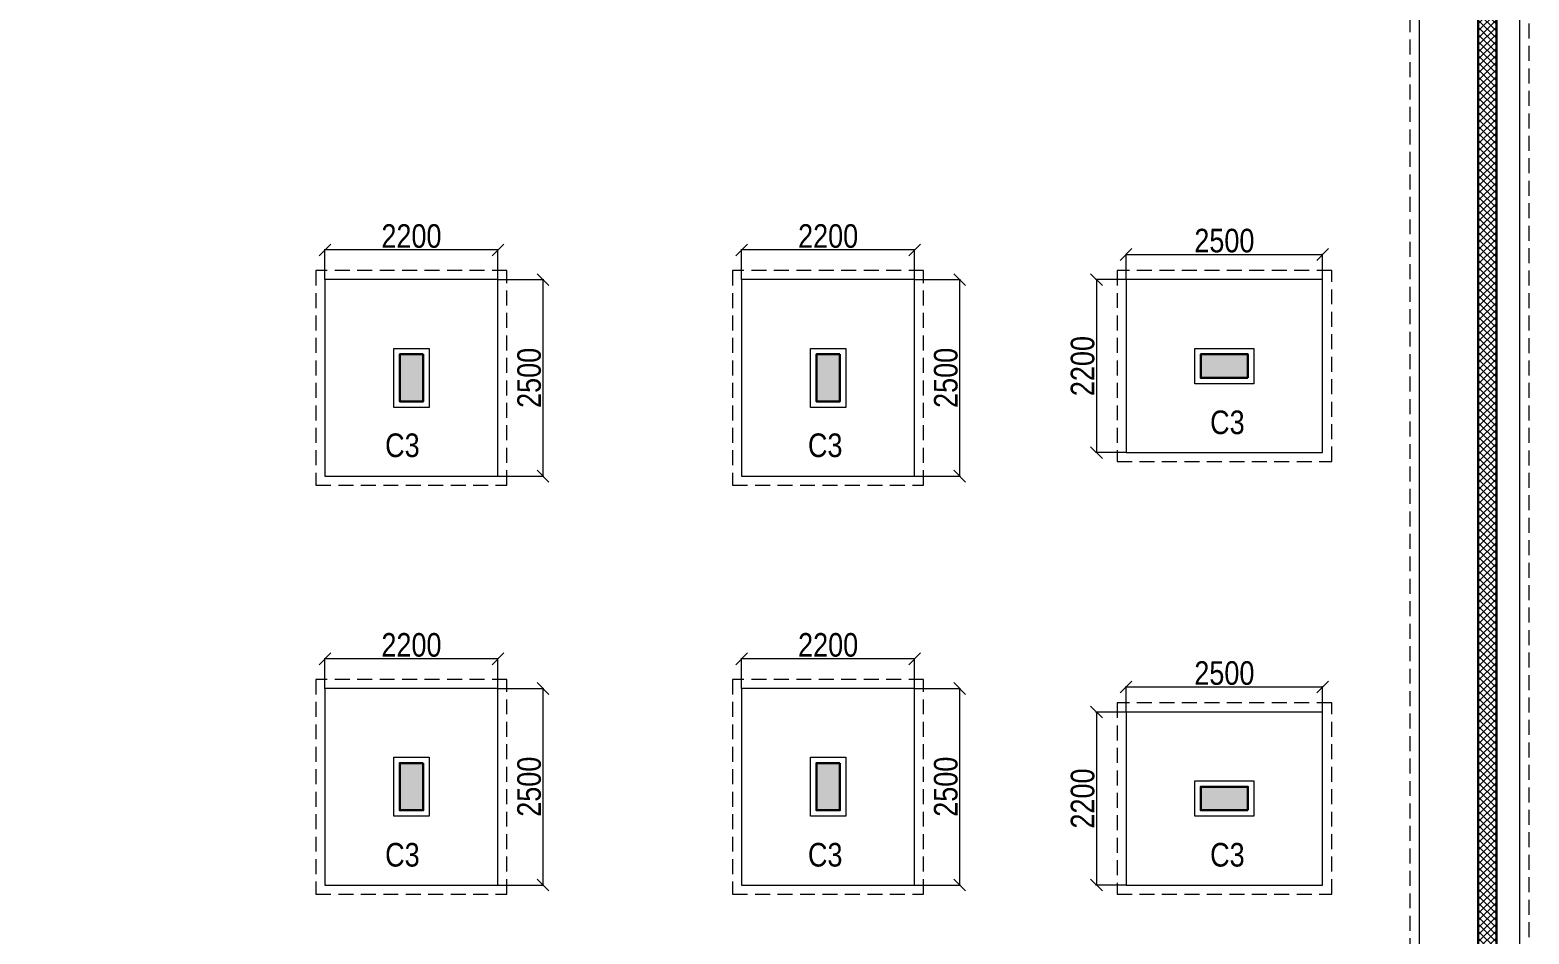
# Model space of a CAD drawing. Header units: millimetres. Extents: x 1112055 to 3390982, y -148532 to 766891.
# Drawn here: x 2029782 to 2048849, y 666139 to 677637 of the extents above; entities that cross this region are included whole.
import ezdxf

# ---------------------------------------------------------------- set-up
doc = ezdxf.new("R2010")
doc.units = ezdxf.units.MM
doc.header["$PDMODE"] = 35
doc.header["$PDSIZE"] = -25
doc.linetypes.add('Hidden', pattern=[9.525, 6.35, -3.175])
for name, color, linetype, lineweight in [('B COL. NO.', 3, 'Continuous', 20), ('B FINAL COLUMN', 1, 'Continuous', 30), ('B FOOTING', 49, 'Continuous', 20), ('B FOOTING DIM', 234, 'Continuous', 9), ('B HATCH', 250, 'Continuous', 0), ('B P.C.C', 251, 'Continuous', 0)]:
    doc.layers.add(name, color=color, linetype=linetype, lineweight=lineweight)
doc.layers.add('B Pedestal', color=7, linetype='Continuous', lineweight=9, true_color=0x5c8948)
doc.layers.add('B-COL HT', color=7, linetype='Continuous', lineweight=0, true_color=0x4e4f45)
doc.styles.add('SWINC', font='swissc.ttf')
doc.dimstyles.new('BHOOMI', dxfattribs={"dimtxt": 230, "dimasz": 150, "dimexe": 10, "dimexo": 0, "dimgap": 25, "dimtad": 1, "dimdec": 0, "dimzin": 0, "dimdsep": 46, "dimtxsty": 'SWINC', "dimblk": 'OBLIQUE', "dimcen": 0.09, "dimclrd": 250, "dimclre": 250, "dimclrt": 256, "dimaunit": 1, "dimadec": 3, "dimazin": 0, "dimtfac": 1, "dimtdec": 0, "dimtofl": 0, "dimtmove": 1, "dimatfit": 3, "dimfxl": 100, "dimtolj": 1, "dimtzin": 0, "dimlwd": 9, "dimlwe": 5, "dimarcsym": 0})

# ---------------------------------------------------------------- blocks, each defined once
blk = doc.blocks.new('_Oblique')
at = {"color": 0, "linetype": 'ByBlock', "lineweight": -2}
blk.add_line((-0.5, -0.5), (0.5, 0.5), dxfattribs=at)
blk = doc.blocks.new('*D2897')
at = {"layer": 'B FOOTING DIM', "color": 250, "lineweight": 5, "ltscale": 0.5, "transparency": 16777216}
for p, q in [((2043724, 674462), (2043337, 674462)), ((2043347, 674462), (2043347, 672262)), ((2043724, 672262), (2043337, 672262))]:
    blk.add_line(p, q, dxfattribs=at)
at = {"layer": 'Defpoints', "color": 0, "transparency": 16777216}
for p in [(2043724, 674462), (2043347, 672262), (2043724, 672262)]:
    blk.add_point(p, dxfattribs=at)
at = {"layer": 'B FOOTING DIM', "color": 250, "lineweight": 5, "transparency": 16777216, "xscale": 150, "yscale": 150, "zscale": 150}
for p, rotation in [((2043347, 674462), 90), ((2043347, 672262), 270)]:
    blk.add_blockref('_Oblique', p, dxfattribs=dict(at, rotation=rotation))
at = {"layer": 'B FOOTING DIM', "transparency": 16777216, "insert": (2043172, 673362), "char_height": 300, "attachment_point": 5, "rotation": 90, "style": 'SWINC'}
blk.add_mtext('\\A1;2200', dxfattribs=at)
blk = doc.blocks.new('*D2898')
at = {"layer": 'B FOOTING DIM', "color": 250, "lineweight": 5, "ltscale": 0.5, "transparency": 16777216}
for p, q in [((2043724, 674462), (2043724, 674791)), ((2043724, 674781), (2046224, 674781)), ((2046224, 674462), (2046224, 674791))]:
    blk.add_line(p, q, dxfattribs=at)
at = {"layer": 'Defpoints', "color": 0, "transparency": 16777216}
for p in [(2046224, 674781), (2043724, 674462), (2046224, 674462)]:
    blk.add_point(p, dxfattribs=at)
at = {"layer": 'B FOOTING DIM', "color": 250, "lineweight": 5, "transparency": 16777216, "xscale": 150, "yscale": 150, "zscale": 150, "rotation": 180}
blk.add_blockref('_Oblique', (2043724, 674781), dxfattribs=at)
at = {"layer": 'B FOOTING DIM', "color": 250, "lineweight": 5, "transparency": 16777216, "xscale": 150, "yscale": 150, "zscale": 150}
blk.add_blockref('_Oblique', (2046224, 674781), dxfattribs=at)
at = {"layer": 'B FOOTING DIM', "transparency": 16777216, "insert": (2044974, 674956), "char_height": 300, "attachment_point": 5, "style": 'SWINC'}
blk.add_mtext('\\A1;2500', dxfattribs=at)
blk = doc.blocks.new('*D2899')
at = {"layer": 'B FOOTING DIM', "color": 250, "lineweight": 5, "ltscale": 0.5, "transparency": 16777216}
for p, q in [((2043724, 668962), (2043337, 668962)), ((2043347, 668962), (2043347, 666762)), ((2043724, 666762), (2043337, 666762))]:
    blk.add_line(p, q, dxfattribs=at)
at = {"layer": 'Defpoints', "color": 0, "transparency": 16777216}
for p in [(2043724, 668962), (2043347, 666762), (2043724, 666762)]:
    blk.add_point(p, dxfattribs=at)
at = {"layer": 'B FOOTING DIM', "color": 250, "lineweight": 5, "transparency": 16777216, "xscale": 150, "yscale": 150, "zscale": 150}
for p, rotation in [((2043347, 668962), 90), ((2043347, 666762), 270)]:
    blk.add_blockref('_Oblique', p, dxfattribs=dict(at, rotation=rotation))
at = {"layer": 'B FOOTING DIM', "transparency": 16777216, "insert": (2043172, 667862), "char_height": 300, "attachment_point": 5, "rotation": 90, "style": 'SWINC'}
blk.add_mtext('\\A1;2200', dxfattribs=at)
blk = doc.blocks.new('*D2900')
at = {"layer": 'B FOOTING DIM', "color": 250, "lineweight": 5, "ltscale": 0.5, "transparency": 16777216}
for p, q in [((2043724, 668962), (2043724, 669291)), ((2043724, 669281), (2046224, 669281)), ((2046224, 668962), (2046224, 669291))]:
    blk.add_line(p, q, dxfattribs=at)
at = {"layer": 'Defpoints', "color": 0, "transparency": 16777216}
for p in [(2046224, 669281), (2043724, 668962), (2046224, 668962)]:
    blk.add_point(p, dxfattribs=at)
at = {"layer": 'B FOOTING DIM', "color": 250, "lineweight": 5, "transparency": 16777216, "xscale": 150, "yscale": 150, "zscale": 150, "rotation": 180}
blk.add_blockref('_Oblique', (2043724, 669281), dxfattribs=at)
at = {"layer": 'B FOOTING DIM', "color": 250, "lineweight": 5, "transparency": 16777216, "xscale": 150, "yscale": 150, "zscale": 150}
blk.add_blockref('_Oblique', (2046224, 669281), dxfattribs=at)
at = {"layer": 'B FOOTING DIM', "transparency": 16777216, "insert": (2044974, 669456), "char_height": 300, "attachment_point": 5, "style": 'SWINC'}
blk.add_mtext('\\A1;2500', dxfattribs=at)
blk = doc.blocks.new('*D2903')
at = {"layer": 'B FOOTING DIM', "color": 250, "lineweight": 5, "ltscale": 0.5, "transparency": 16777216}
for p, q in [((2038834, 669262), (2038834, 669649)), ((2041034, 669262), (2041034, 669649)), ((2041034, 669639), (2038834, 669639))]:
    blk.add_line(p, q, dxfattribs=at)
at = {"layer": 'Defpoints', "color": 0, "transparency": 16777216}
for p in [(2038834, 669639), (2038834, 669262), (2041034, 669262)]:
    blk.add_point(p, dxfattribs=at)
at = {"layer": 'B FOOTING DIM', "color": 250, "lineweight": 5, "transparency": 16777216, "xscale": 150, "yscale": 150, "zscale": 150, "rotation": 180}
blk.add_blockref('_Oblique', (2038834, 669639), dxfattribs=at)
at = {"layer": 'B FOOTING DIM', "color": 250, "lineweight": 5, "transparency": 16777216, "xscale": 150, "yscale": 150, "zscale": 150}
blk.add_blockref('_Oblique', (2041034, 669639), dxfattribs=at)
at = {"layer": 'B FOOTING DIM', "transparency": 16777216, "insert": (2039934, 669814), "char_height": 300, "attachment_point": 5, "style": 'SWINC'}
blk.add_mtext('\\A1;2200', dxfattribs=at)
blk = doc.blocks.new('*D2904')
at = {"layer": 'B FOOTING DIM', "color": 250, "lineweight": 5, "ltscale": 0.5, "transparency": 16777216}
for p, q in [((2041034, 669262), (2041617, 669262)), ((2041607, 669262), (2041607, 666762)), ((2041034, 666762), (2041617, 666762))]:
    blk.add_line(p, q, dxfattribs=at)
at = {"layer": 'Defpoints', "color": 0, "transparency": 16777216}
for p in [(2041034, 669262), (2041034, 666762), (2041607, 666762)]:
    blk.add_point(p, dxfattribs=at)
at = {"layer": 'B FOOTING DIM', "color": 250, "lineweight": 5, "transparency": 16777216, "xscale": 150, "yscale": 150, "zscale": 150}
for p, rotation in [((2041607, 669262), 90), ((2041607, 666762), 270)]:
    blk.add_blockref('_Oblique', p, dxfattribs=dict(at, rotation=rotation))
at = {"layer": 'B FOOTING DIM', "transparency": 16777216, "insert": (2041432, 668012), "char_height": 300, "attachment_point": 5, "rotation": 90, "style": 'SWINC'}
blk.add_mtext('\\A1;2500', dxfattribs=at)
blk = doc.blocks.new('*D2905')
at = {"layer": 'B FOOTING DIM', "color": 250, "lineweight": 5, "ltscale": 0.5, "transparency": 16777216}
for p, q in [((2033534, 669262), (2033534, 669649)), ((2035734, 669262), (2035734, 669649)), ((2035734, 669639), (2033534, 669639))]:
    blk.add_line(p, q, dxfattribs=at)
at = {"layer": 'Defpoints', "color": 0, "transparency": 16777216}
for p in [(2033534, 669639), (2033534, 669262), (2035734, 669262)]:
    blk.add_point(p, dxfattribs=at)
at = {"layer": 'B FOOTING DIM', "color": 250, "lineweight": 5, "transparency": 16777216, "xscale": 150, "yscale": 150, "zscale": 150, "rotation": 180}
blk.add_blockref('_Oblique', (2033534, 669639), dxfattribs=at)
at = {"layer": 'B FOOTING DIM', "color": 250, "lineweight": 5, "transparency": 16777216, "xscale": 150, "yscale": 150, "zscale": 150}
blk.add_blockref('_Oblique', (2035734, 669639), dxfattribs=at)
at = {"layer": 'B FOOTING DIM', "transparency": 16777216, "insert": (2034634, 669814), "char_height": 300, "attachment_point": 5, "style": 'SWINC'}
blk.add_mtext('\\A1;2200', dxfattribs=at)
blk = doc.blocks.new('*D2906')
at = {"layer": 'B FOOTING DIM', "color": 250, "lineweight": 5, "ltscale": 0.5, "transparency": 16777216}
for p, q in [((2035734, 669262), (2036317, 669262)), ((2036307, 669262), (2036307, 666762)), ((2035734, 666762), (2036317, 666762))]:
    blk.add_line(p, q, dxfattribs=at)
at = {"layer": 'Defpoints', "color": 0, "transparency": 16777216}
for p in [(2035734, 669262), (2035734, 666762), (2036307, 666762)]:
    blk.add_point(p, dxfattribs=at)
at = {"layer": 'B FOOTING DIM', "color": 250, "lineweight": 5, "transparency": 16777216, "xscale": 150, "yscale": 150, "zscale": 150}
for p, rotation in [((2036307, 669262), 90), ((2036307, 666762), 270)]:
    blk.add_blockref('_Oblique', p, dxfattribs=dict(at, rotation=rotation))
at = {"layer": 'B FOOTING DIM', "transparency": 16777216, "insert": (2036132, 668012), "char_height": 300, "attachment_point": 5, "rotation": 90, "style": 'SWINC'}
blk.add_mtext('\\A1;2500', dxfattribs=at)
blk = doc.blocks.new('*D2915')
at = {"layer": 'B FOOTING DIM', "color": 250, "lineweight": 5, "ltscale": 0.5, "transparency": 16777216}
for p, q in [((2033534, 674462), (2033534, 674849)), ((2035734, 674839), (2033534, 674839)), ((2035734, 674462), (2035734, 674849))]:
    blk.add_line(p, q, dxfattribs=at)
at = {"layer": 'Defpoints', "color": 0, "transparency": 16777216}
for p in [(2033534, 674839), (2033534, 674462), (2035734, 674462)]:
    blk.add_point(p, dxfattribs=at)
at = {"layer": 'B FOOTING DIM', "color": 250, "lineweight": 5, "transparency": 16777216, "xscale": 150, "yscale": 150, "zscale": 150, "rotation": 180}
blk.add_blockref('_Oblique', (2033534, 674839), dxfattribs=at)
at = {"layer": 'B FOOTING DIM', "color": 250, "lineweight": 5, "transparency": 16777216, "xscale": 150, "yscale": 150, "zscale": 150}
blk.add_blockref('_Oblique', (2035734, 674839), dxfattribs=at)
at = {"layer": 'B FOOTING DIM', "transparency": 16777216, "insert": (2034634, 675014), "char_height": 300, "attachment_point": 5, "style": 'SWINC'}
blk.add_mtext('\\A1;2200', dxfattribs=at)
blk = doc.blocks.new('*D2916')
at = {"layer": 'B FOOTING DIM', "color": 250, "lineweight": 5, "ltscale": 0.5, "transparency": 16777216}
for p, q in [((2035734, 674462), (2036317, 674462)), ((2036307, 674462), (2036307, 671962)), ((2035734, 671962), (2036317, 671962))]:
    blk.add_line(p, q, dxfattribs=at)
at = {"layer": 'Defpoints', "color": 0, "transparency": 16777216}
for p in [(2035734, 674462), (2035734, 671962), (2036307, 671962)]:
    blk.add_point(p, dxfattribs=at)
at = {"layer": 'B FOOTING DIM', "color": 250, "lineweight": 5, "transparency": 16777216, "xscale": 150, "yscale": 150, "zscale": 150}
for p, rotation in [((2036307, 674462), 90), ((2036307, 671962), 270)]:
    blk.add_blockref('_Oblique', p, dxfattribs=dict(at, rotation=rotation))
at = {"layer": 'B FOOTING DIM', "transparency": 16777216, "insert": (2036132, 673212), "char_height": 300, "attachment_point": 5, "rotation": 90, "style": 'SWINC'}
blk.add_mtext('\\A1;2500', dxfattribs=at)
blk = doc.blocks.new('*D2917')
at = {"layer": 'B FOOTING DIM', "color": 250, "lineweight": 5, "ltscale": 0.5, "transparency": 16777216}
for p, q in [((2038834, 674462), (2038834, 674849)), ((2041034, 674839), (2038834, 674839)), ((2041034, 674462), (2041034, 674849))]:
    blk.add_line(p, q, dxfattribs=at)
at = {"layer": 'Defpoints', "color": 0, "transparency": 16777216}
for p in [(2038834, 674839), (2038834, 674462), (2041034, 674462)]:
    blk.add_point(p, dxfattribs=at)
at = {"layer": 'B FOOTING DIM', "color": 250, "lineweight": 5, "transparency": 16777216, "xscale": 150, "yscale": 150, "zscale": 150, "rotation": 180}
blk.add_blockref('_Oblique', (2038834, 674839), dxfattribs=at)
at = {"layer": 'B FOOTING DIM', "color": 250, "lineweight": 5, "transparency": 16777216, "xscale": 150, "yscale": 150, "zscale": 150}
blk.add_blockref('_Oblique', (2041034, 674839), dxfattribs=at)
at = {"layer": 'B FOOTING DIM', "transparency": 16777216, "insert": (2039934, 675014), "char_height": 300, "attachment_point": 5, "style": 'SWINC'}
blk.add_mtext('\\A1;2200', dxfattribs=at)
blk = doc.blocks.new('*D2918')
at = {"layer": 'B FOOTING DIM', "color": 250, "lineweight": 5, "ltscale": 0.5, "transparency": 16777216}
for p, q in [((2041034, 674462), (2041617, 674462)), ((2041607, 674462), (2041607, 671962)), ((2041034, 671962), (2041617, 671962))]:
    blk.add_line(p, q, dxfattribs=at)
at = {"layer": 'Defpoints', "color": 0, "transparency": 16777216}
for p in [(2041034, 674462), (2041034, 671962), (2041607, 671962)]:
    blk.add_point(p, dxfattribs=at)
at = {"layer": 'B FOOTING DIM', "color": 250, "lineweight": 5, "transparency": 16777216, "xscale": 150, "yscale": 150, "zscale": 150}
for p, rotation in [((2041607, 674462), 90), ((2041607, 671962), 270)]:
    blk.add_blockref('_Oblique', p, dxfattribs=dict(at, rotation=rotation))
at = {"layer": 'B FOOTING DIM', "transparency": 16777216, "insert": (2041432, 673212), "char_height": 300, "attachment_point": 5, "rotation": 90, "style": 'SWINC'}
blk.add_mtext('\\A1;2500', dxfattribs=at)

msp = doc.modelspace()

# ---------------------------------------------------------------- hatches: boundary and pattern name
at = {"layer": 'B HATCH', "lineweight": 0}
h = msp.add_hatch(dxfattribs=at)
h.set_pattern_fill('ANSI37', color=250, scale=20, style=0)
h.set_pattern_definition([(45, (271573.584, 205286.05), (-44.9012806, 44.9012806), []), (135, (271573.584, 205286.05), (-44.9012806, -44.9012806), [])])
h.paths.add_polyline_path([(2048204.1, 723875.9), (2048204.1, 727418.8), (2041029.1, 727292.9), (2041029.1, 723876.1)], flags=16)
h.paths.add_polyline_path([(2022340.1, 724422.7), (2027289.1, 724422.7), (2027289.1, 727051.5), (2022340.1, 726964.7)], flags=16)
h.paths.add_polyline_path([(2029179.1, 727085), (2029629.1, 727092.9), (2029629.1, 723875.7), (2029179.1, 723875.7)], flags=16)
h.paths.add_polyline_path([(1985114.1, 723607.5), (1985114.1, 614861.9), (2035574.1, 614861.9), (2035574.1, 654741.9), (2048204.1, 654741.9), (2048204.1, 723645.9), (2029165.7, 723646.5), (2029165.7, 720986.9), (2028949.1, 720986.9), (2028949.1, 727080.9), (2027519.1, 727055.8), (2027519.1, 720986.9), (2027289.1, 720986.9), (2027289.1, 724192.7), (2017838.1, 724192.7), (2017838.1, 723607.5)], flags=16)
h.paths.add_polyline_path([(2040803.8, 727289), (2040803.8, 723876.1), (2033374.1, 723876.4), (2033374.1, 727158.6)], flags=16)
h.paths.add_polyline_path([(2029859.1, 723876.5), (2029859.1, 727096.9), (2033144.1, 727154.5), (2033144.1, 723876.4)], flags=16)
h.paths.add_polyline_path([(2017608.1, 723837.5), (1984884.1, 723837.5), (1984884.1, 614631.9), (2035804.1, 614631.9), (2035804.1, 654511.9), (2048434.1, 654511.9), (2048434.1, 727652.9), (2022110.1, 727190.9), (2022110.1, 724422.7), (2017608.1, 724422.7)])
at = {"layer": 'B-COL HT', "lineweight": 0}
h = msp.add_hatch(color=250, dxfattribs=at)
h.dxf.hatch_style = 1
h.paths.add_polyline_path([(2034784.1, 673511.9), (2034484.1, 673511.9), (2034484.1, 672911.9), (2034784.1, 672911.9)])
h = msp.add_hatch(color=250, dxfattribs=at)
h.dxf.hatch_style = 1
h.paths.add_polyline_path([(2040084.1, 673511.9), (2039784.1, 673511.9), (2039784.1, 672911.9), (2040084.1, 672911.9)])
h = msp.add_hatch(color=250, dxfattribs=at)
h.dxf.hatch_style = 1
h.paths.add_polyline_path([(2045274.2, 673212.1), (2045274.2, 673512.1), (2044674.2, 673512.1), (2044674.2, 673212.1)])
h = msp.add_hatch(color=250, dxfattribs=at)
h.dxf.hatch_style = 1
h.paths.add_polyline_path([(2034784.1, 668311.9), (2034484.1, 668311.9), (2034484.1, 667711.9), (2034784.1, 667711.9)])
h = msp.add_hatch(color=250, dxfattribs=at)
h.dxf.hatch_style = 1
h.paths.add_polyline_path([(2040084.1, 668311.9), (2039784.1, 668311.9), (2039784.1, 667711.9), (2040084.1, 667711.9)])
h = msp.add_hatch(color=250, dxfattribs=at)
h.dxf.hatch_style = 1
h.paths.add_polyline_path([(2045274.2, 667711.9), (2045274.2, 668011.9), (2044674.2, 668011.9), (2044674.2, 667711.9)])

# ---------------------------------------------------------------- linework, layer by layer
at = {"layer": 'B FINAL COLUMN', "color": 16, "lineweight": 30}
msp.add_lwpolyline([(2017608.1, 723837.5), (1984884.1, 723837.5), (1984884.1, 614631.9), (2035804.1, 614631.9), (2035804.1, 654511.9), (2048434.1, 654511.9), (2048434.1, 727652.9), (2022110.1, 727190.9), (2022110.1, 724422.7), (2017608.1, 724422.7), (2017608.1, 723837.5)], dxfattribs=at)
msp.add_lwpolyline([(1985114.1, 614861.9), (2035574.1, 614861.9), (2035574.1, 654741.9), (2048204.1, 654741.9), (2048204.1, 723645.9), (2029165.7, 723646.5), (2029165.7, 720986.9), (2028949.1, 720986.9), (2028949.1, 727080.9), (2027519.1, 727055.8), (2027519.1, 720986.9), (2027289.1, 720986.9), (2027289.1, 724192.7), (2017838.1, 724192.7), (2017838.1, 723607.5), (1985114.1, 723607.5)], close=True, dxfattribs=at)
at = {"layer": 'B FINAL COLUMN', "color": 5, "lineweight": 30}
for points in [[(2034784.1, 673511.9), (2034484.1, 673511.9), (2034484.1, 672911.9), (2034784.1, 672911.9)], [(2040084.1, 673511.9), (2039784.1, 673511.9), (2039784.1, 672911.9), (2040084.1, 672911.9)], [(2045274.2, 673212.1), (2045274.2, 673512.1), (2044674.2, 673512.1), (2044674.2, 673212.1)], [(2034784.1, 668311.9), (2034484.1, 668311.9), (2034484.1, 667711.9), (2034784.1, 667711.9)], [(2040084.1, 668311.9), (2039784.1, 668311.9), (2039784.1, 667711.9), (2040084.1, 667711.9)], [(2045274.2, 667711.9), (2045274.2, 668011.9), (2044674.2, 668011.9), (2044674.2, 667711.9)]]:
    msp.add_lwpolyline(points, close=True, dxfattribs=at)
at = {"layer": 'B FOOTING'}
for points in [[(2013084.1, 614331.9), (2036104.1, 614331.9), (2036104.1, 654211.9), (2048734.1, 654211.9), (2048734.1, 678611.9)], [(2013084.1, 615611.9), (2034824.1, 615611.9), (2034824.1, 655491.9), (2047454.1, 655491.9), (2047454.1, 678611.9)]]:
    msp.add_lwpolyline(points, dxfattribs=at)
for points in [[(2033534.1, 671961.9), (2035734.1, 671961.9), (2035734.1, 674461.9), (2033534.1, 674461.9)], [(2038834.1, 671961.9), (2041034.1, 671961.9), (2041034.1, 674461.9), (2038834.1, 674461.9)], [(2046224.2, 672262.1), (2046224.2, 674462.1), (2043724.2, 674462.1), (2043724.2, 672262.1)], [(2033534.1, 666761.9), (2035734.1, 666761.9), (2035734.1, 669261.9), (2033534.1, 669261.9)], [(2038834.1, 666761.9), (2041034.1, 666761.9), (2041034.1, 669261.9), (2038834.1, 669261.9)], [(2046224.2, 666761.9), (2046224.2, 668961.9), (2043724.2, 668961.9), (2043724.2, 666761.9)]]:
    msp.add_lwpolyline(points, close=True, dxfattribs=at)
at = {"layer": 'B P.C.C', "color": 250, "linetype": 'Hidden', "lineweight": 0, "ltscale": 30}
for points in [[(2013199.1, 614216.9), (2036219.1, 614216.9), (2036219.1, 654096.9), (2048849.1, 654096.9), (2048849.1, 678496.9)], [(2013199.1, 615726.9), (2034709.1, 615726.9), (2034709.1, 655606.9), (2047339.1, 655606.9), (2047339.1, 678496.9)]]:
    msp.add_lwpolyline(points, dxfattribs=at)
for points in [[(2033419.1, 671846.9), (2035849.1, 671846.9), (2035849.1, 674576.9), (2033419.1, 674576.9)], [(2038719.1, 671846.9), (2041149.1, 671846.9), (2041149.1, 674576.9), (2038719.1, 674576.9)], [(2046339.2, 672147.1), (2046339.2, 674577.1), (2043609.2, 674577.1), (2043609.2, 672147.1)], [(2033419.1, 666646.9), (2035849.1, 666646.9), (2035849.1, 669376.9), (2033419.1, 669376.9)], [(2038719.1, 666646.9), (2041149.1, 666646.9), (2041149.1, 669376.9), (2038719.1, 669376.9)], [(2046339.2, 666646.9), (2046339.2, 669076.9), (2043609.2, 669076.9), (2043609.2, 666646.9)]]:
    msp.add_lwpolyline(points, close=True, dxfattribs=at)
at = {"layer": 'B Pedestal', "color": 87, "lineweight": 9}
for points in [[(2034859.1, 672836.9), (2034409.1, 672836.9), (2034409.1, 673586.9), (2034859.1, 673586.9)], [(2040159.1, 672836.9), (2039709.1, 672836.9), (2039709.1, 673586.9), (2040159.1, 673586.9)], [(2044599.2, 673137.1), (2044599.2, 673587.1), (2045349.2, 673587.1), (2045349.2, 673137.1)], [(2034859.1, 667636.9), (2034409.1, 667636.9), (2034409.1, 668386.9), (2034859.1, 668386.9)], [(2040159.1, 667636.9), (2039709.1, 667636.9), (2039709.1, 668386.9), (2040159.1, 668386.9)], [(2044599.2, 667636.9), (2044599.2, 668086.9), (2045349.2, 668086.9), (2045349.2, 667636.9)]]:
    msp.add_lwpolyline(points, close=True, dxfattribs=at)

# ---------------------------------------------------------------- texts
at = {"layer": 'B COL. NO.', "style": 'SWINC'}
for p in [(2044792.9, 672496.8), (2034299.4, 672204.9), (2039677.3, 672204.9), (2034299.4, 666996.6), (2039677.3, 666996.6), (2044792.9, 666996.6)]:
    msp.add_text('C3', height=300, dxfattribs=at).set_placement(p)

# ---------------------------------------------------------------- dimensions: what is measured, and where the dimension line sits
at = {"layer": 'B FOOTING DIM', "color": 250, "ltscale": 0.5}
for base, p1, p2, picture, middle in [((2033534.1, 674839.1), (2035734.1, 674461.9), (2033534.1, 674461.9), '*D2915', (2034634.1, 675014.1)), ((2038834.1, 674839.1), (2041034.1, 674461.9), (2038834.1, 674461.9), '*D2917', (2039934.1, 675014.1)), ((2046224.2, 674781.4), (2043724.2, 674462.1), (2046224.2, 674462.1), '*D2898', (2044974.2, 674956.4)), ((2033534.1, 669639.2), (2035734.1, 669261.9), (2033534.1, 669261.9), '*D2905', (2034634.1, 669814.2)), ((2038834.1, 669639.2), (2041034.1, 669261.9), (2038834.1, 669261.9), '*D2903', (2039934.1, 669814.2)), ((2046224.2, 669281.2), (2043724.2, 668961.9), (2046224.2, 668961.9), '*D2900', (2044974.2, 669456.2))]:
    dim = msp.add_linear_dim(base=base, p1=p1, p2=p2, dimstyle='BHOOMI', override={"dimtxt": 300, "dimlwd": 5}, dxfattribs=at)
    dim.commit()
    dim.dimension.update_dxf_attribs({"geometry": picture, "text_midpoint": middle})
for base, p1, p2, angle, picture, middle in [((2036307, 671961.9), (2035734.1, 674461.9), (2035734.1, 671961.9), 270, '*D2916', (2036132, 673211.9)), ((2041607, 671961.9), (2041034.1, 674461.9), (2041034.1, 671961.9), 270, '*D2918', (2041432, 673211.9)), ((2043346.9, 672262.1), (2043724.2, 674462.1), (2043724.2, 672262.1), 90, '*D2897', (2043171.9, 673362.1)), ((2036307, 666761.9), (2035734.1, 669261.9), (2035734.1, 666761.9), 270, '*D2906', (2036132, 668011.9)), ((2041607, 666761.9), (2041034.1, 669261.9), (2041034.1, 666761.9), 270, '*D2904', (2041432, 668011.9)), ((2043346.9, 666761.9), (2043724.2, 668961.9), (2043724.2, 666761.9), 90, '*D2899', (2043171.9, 667861.9))]:
    dim = msp.add_linear_dim(base=base, p1=p1, p2=p2, angle=angle, dimstyle='BHOOMI', override={"dimtxt": 300, "dimlwd": 5}, dxfattribs=at)
    dim.commit()
    dim.dimension.update_dxf_attribs({"geometry": picture, "text_midpoint": middle})

doc.saveas('drawing.dxf')
